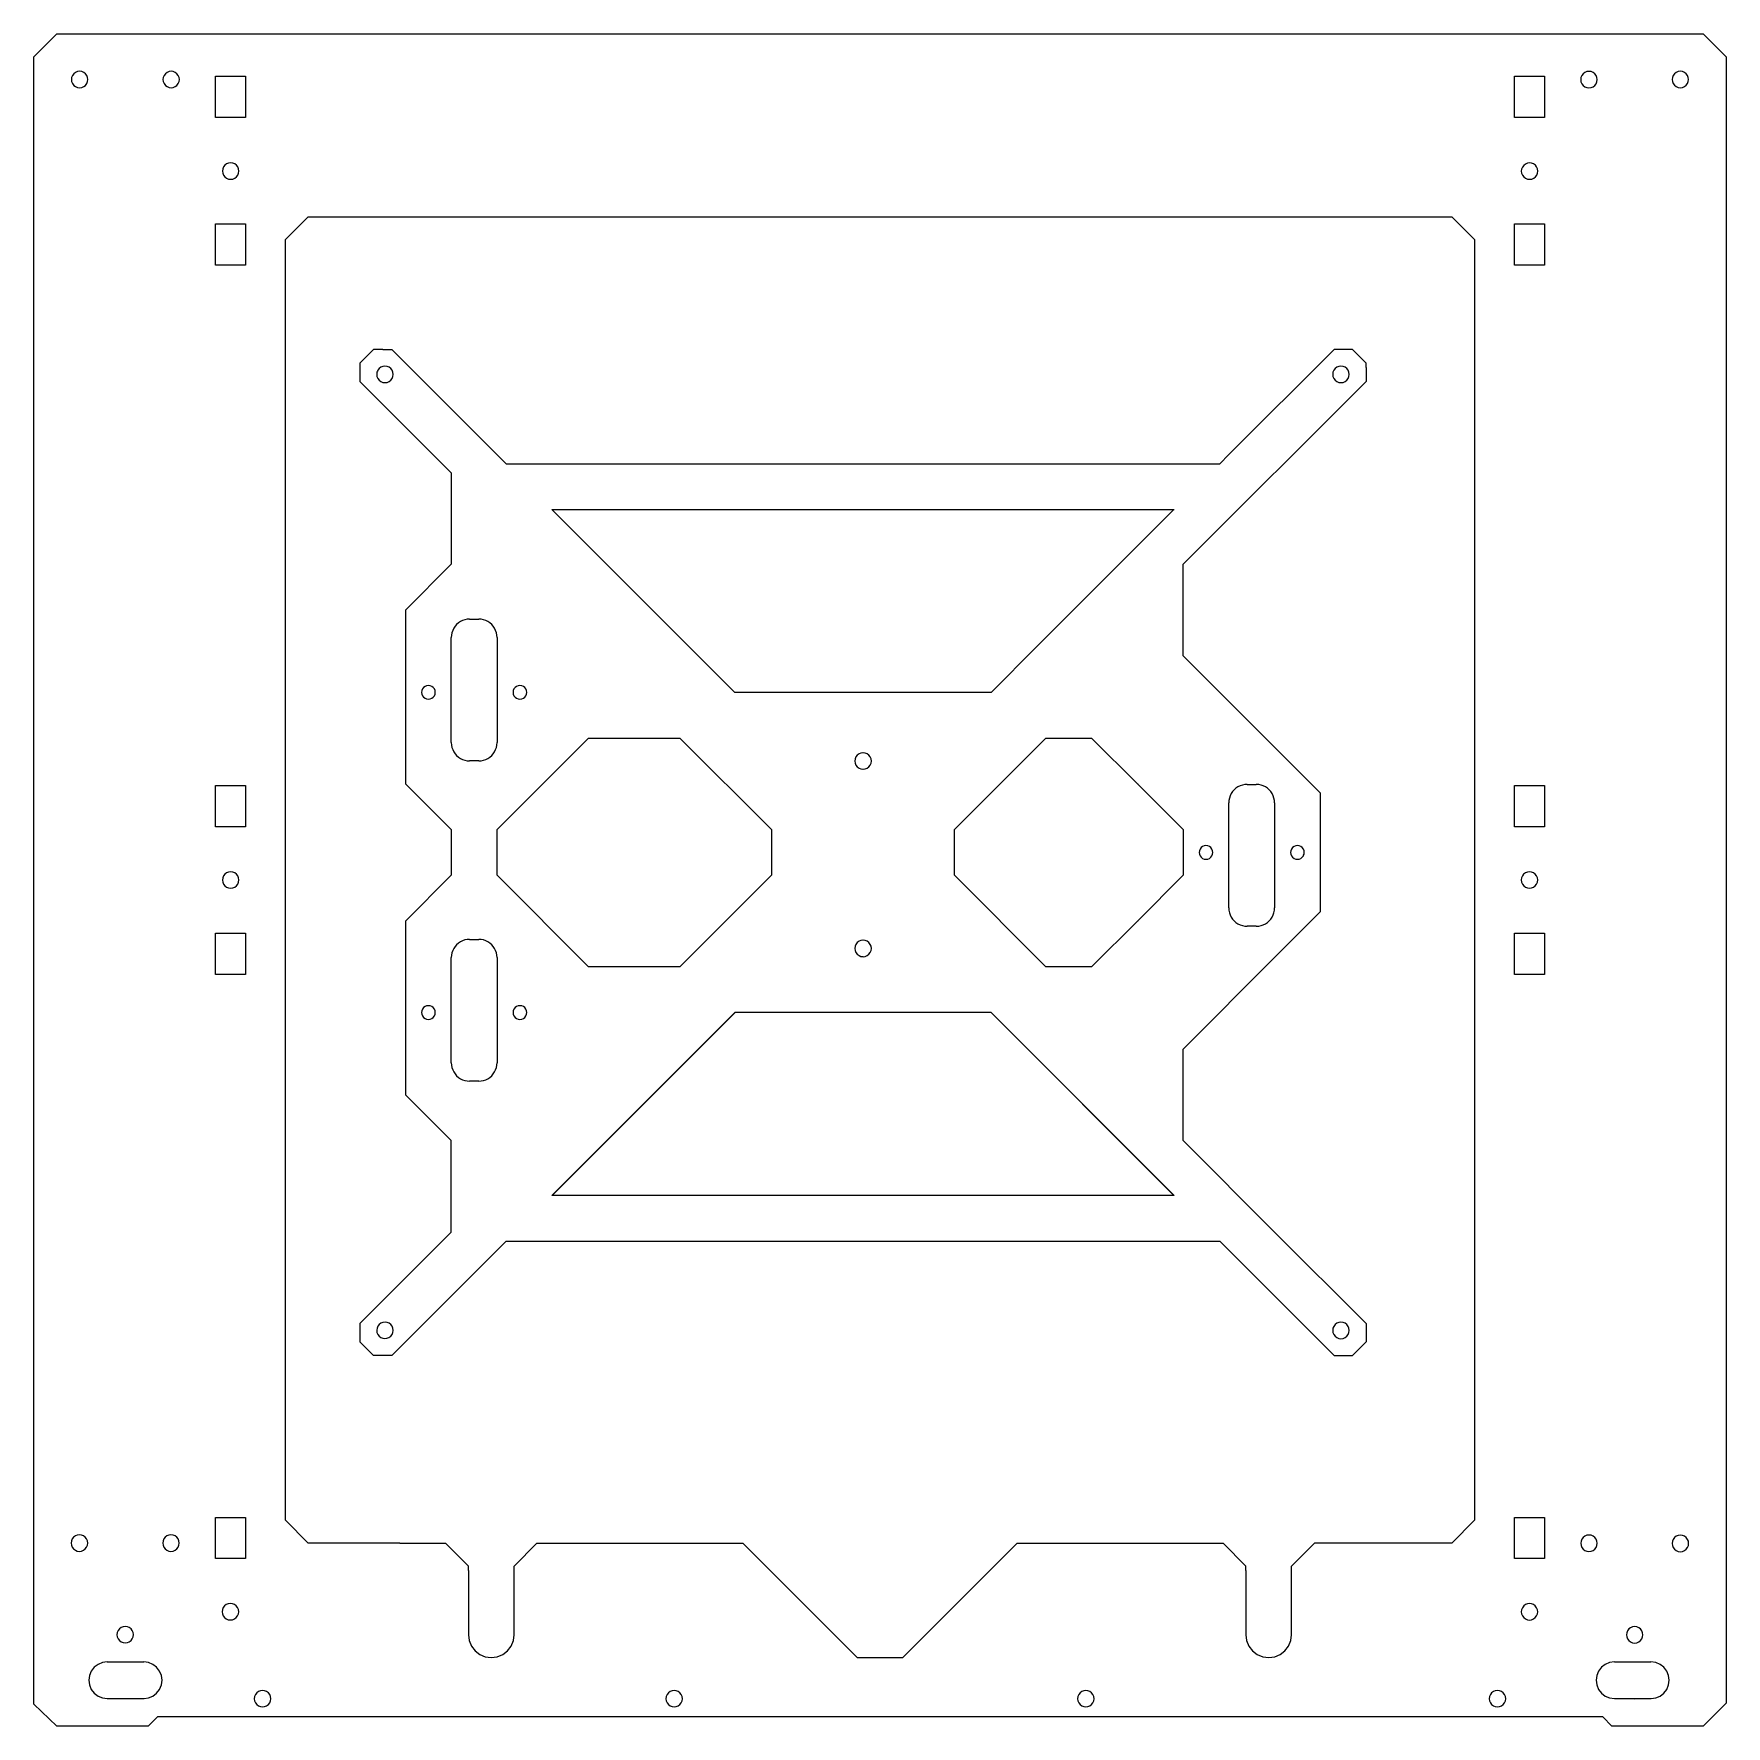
# Model space of a CAD drawing. Header units: inches. Extents: x -310 to 335, y -185 to 185.
# Drawn here: x -310.5 to 59.5, y -185 to 185 of the extents above; entities that cross this region are included whole.
import ezdxf

# ---------------------------------------------------------------- set-up
doc = ezdxf.new("R2010")
doc.units = ezdxf.units.IN
doc.header["$MEASUREMENT"] = 0

msp = doc.modelspace()

# ---------------------------------------------------------------- linework, layer by layer
for p, q in [((-310.47, 179.97), (-305.47, 184.97)), ((-305.47, 184.97), (54.53, 184.97)), ((54.53, 184.97), (59.53, 179.97)), ((-310.47, -180.22), (-310.47, 179.97)), ((59.53, 179.97), (59.53, -180.03)), ((-302.21, 175.45), (-302.27, 174.98)), ((-302.27, 174.98), (-302.21, 174.52)), ((-302.03, 175.88), (-302.21, 175.45)), ((-302.21, 174.52), (-302.03, 174.08)), ((-301.74, 176.25), (-302.03, 175.88)), ((-302.03, 174.08), (-301.74, 173.71)), ((-301.37, 176.54), (-301.74, 176.25)), ((-300.93, 176.72), (-301.37, 176.54)), ((-300.47, 176.78), (-300.93, 176.72)), ((-300, 176.72), (-300.47, 176.78)), ((-299.57, 176.54), (-300, 176.72)), ((-299.19, 176.25), (-299.57, 176.54)), ((-298.91, 175.88), (-299.19, 176.25)), ((-299.19, 173.71), (-298.91, 174.08)), ((-298.73, 175.45), (-298.91, 175.88)), ((-298.91, 174.08), (-298.73, 174.52)), ((-298.67, 174.98), (-298.73, 175.45)), ((-298.73, 174.52), (-298.67, 174.98)), ((-282.19, 175.45), (-282.25, 174.98)), ((-282.25, 174.98), (-282.19, 174.52)), ((-282.01, 175.88), (-282.19, 175.45)), ((-282.19, 174.52), (-282.01, 174.08)), ((-281.72, 176.25), (-282.01, 175.88)), ((-282.01, 174.08), (-281.72, 173.71)), ((-281.35, 176.54), (-281.72, 176.25)), ((-280.91, 176.72), (-281.35, 176.54)), ((-280.45, 176.78), (-280.91, 176.72)), ((-279.98, 176.72), (-280.45, 176.78)), ((-279.55, 176.54), (-279.98, 176.72)), ((-279.18, 176.25), (-279.55, 176.54)), ((-278.89, 175.88), (-279.18, 176.25)), ((-279.18, 173.71), (-278.89, 174.08)), ((-278.71, 175.45), (-278.89, 175.88)), ((-278.89, 174.08), (-278.71, 174.52)), ((-278.65, 174.98), (-278.71, 175.45)), ((-278.71, 174.52), (-278.65, 174.98)), ((-270.72, 166.71), (-270.72, 175.71)), ((-270.72, 175.71), (-264.22, 175.71)), ((-264.22, 175.71), (-264.22, 166.71)), ((13.28, 166.71), (13.28, 175.71)), ((13.28, 175.71), (19.78, 175.71)), ((19.78, 175.71), (19.78, 166.71)), ((27.79, 175.42), (27.73, 174.96)), ((27.73, 174.96), (27.79, 174.49)), ((27.97, 175.86), (27.79, 175.42)), ((27.79, 174.49), (27.97, 174.06)), ((28.26, 176.23), (27.97, 175.86)), ((27.97, 174.06), (28.26, 173.69)), ((28.63, 176.52), (28.26, 176.23)), ((29.07, 176.7), (28.63, 176.52)), ((29.53, 176.76), (29.07, 176.7)), ((30, 176.7), (29.53, 176.76)), ((30.43, 176.52), (30, 176.7)), ((30.8, 176.23), (30.43, 176.52)), ((31.09, 175.86), (30.8, 176.23)), ((30.8, 173.69), (31.09, 174.06)), ((31.27, 175.42), (31.09, 175.86)), ((31.09, 174.06), (31.27, 174.49)), ((31.33, 174.96), (31.27, 175.42)), ((31.27, 174.49), (31.33, 174.96)), ((47.77, 175.46), (47.71, 174.99)), ((47.71, 174.99), (47.77, 174.53)), ((47.95, 175.89), (47.77, 175.46)), ((47.77, 174.53), (47.95, 174.09)), ((48.23, 176.26), (47.95, 175.89)), ((47.95, 174.09), (48.23, 173.72)), ((48.61, 176.55), (48.23, 176.26)), ((49.04, 176.73), (48.61, 176.55)), ((49.51, 176.79), (49.04, 176.73)), ((49.97, 176.73), (49.51, 176.79)), ((50.41, 176.55), (49.97, 176.73)), ((50.78, 176.26), (50.41, 176.55)), ((51.06, 175.89), (50.78, 176.26)), ((50.78, 173.72), (51.07, 174.09)), ((51.24, 175.46), (51.06, 175.89)), ((51.07, 174.09), (51.24, 174.53)), ((51.31, 174.99), (51.24, 175.46)), ((51.24, 174.53), (51.31, 174.99)), ((-301.74, 173.71), (-301.37, 173.42)), ((-301.37, 173.42), (-300.93, 173.24)), ((-300.93, 173.24), (-300.47, 173.18)), ((-300.47, 173.18), (-300, 173.24)), ((-300, 173.24), (-299.57, 173.42)), ((-299.57, 173.42), (-299.19, 173.71)), ((-281.72, 173.71), (-281.35, 173.42)), ((-281.35, 173.42), (-280.91, 173.24)), ((-280.91, 173.24), (-280.45, 173.18)), ((-280.45, 173.18), (-279.98, 173.24)), ((-279.98, 173.24), (-279.55, 173.42)), ((-279.55, 173.42), (-279.18, 173.71)), ((28.26, 173.69), (28.63, 173.4)), ((28.63, 173.4), (29.07, 173.22)), ((29.07, 173.22), (29.53, 173.16)), ((29.53, 173.16), (30, 173.22)), ((30, 173.22), (30.43, 173.4)), ((30.43, 173.4), (30.8, 173.69)), ((48.23, 173.72), (48.61, 173.43)), ((48.61, 173.43), (49.04, 173.25)), ((49.04, 173.25), (49.51, 173.19)), ((49.51, 173.19), (49.97, 173.25)), ((49.97, 173.25), (50.41, 173.43)), ((50.41, 173.43), (50.78, 173.72)), ((-264.22, 166.71), (-270.72, 166.71)), ((19.78, 166.71), (13.28, 166.71)), ((-269.18, 155.43), (-269.25, 154.96)), ((-269.01, 155.86), (-269.18, 155.43)), ((-268.72, 156.24), (-269.01, 155.86)), ((-268.35, 156.52), (-268.72, 156.24)), ((-267.91, 156.7), (-268.35, 156.52)), ((-267.45, 156.76), (-267.91, 156.7)), ((-266.98, 156.7), (-267.45, 156.76)), ((-266.55, 156.52), (-266.98, 156.7)), ((-266.17, 156.24), (-266.55, 156.52)), ((-265.89, 155.86), (-266.17, 156.24)), ((-265.71, 155.43), (-265.89, 155.86)), ((-265.65, 154.96), (-265.71, 155.43)), ((14.8, 155.41), (14.74, 154.94)), ((14.98, 155.85), (14.8, 155.41)), ((15.26, 156.22), (14.98, 155.85)), ((15.63, 156.51), (15.26, 156.22)), ((16.06, 156.69), (15.63, 156.51)), ((16.53, 156.76), (16.06, 156.69)), ((17, 156.7), (16.53, 156.76)), ((17.43, 156.52), (17, 156.7)), ((17.81, 156.24), (17.43, 156.52)), ((18.09, 155.87), (17.81, 156.24)), ((18.28, 155.43), (18.09, 155.87)), ((18.34, 154.97), (18.28, 155.43)), ((-269.25, 154.96), (-269.18, 154.5)), ((-269.18, 154.5), (-269, 154.06)), ((-269, 154.06), (-268.72, 153.69)), ((-268.72, 153.69), (-268.35, 153.4)), ((-268.35, 153.4), (-267.91, 153.22)), ((-267.91, 153.22), (-267.45, 153.16)), ((-267.45, 153.16), (-266.98, 153.22)), ((-266.98, 153.22), (-266.55, 153.4)), ((-266.55, 153.4), (-266.17, 153.69)), ((-266.17, 153.69), (-265.89, 154.06)), ((-265.89, 154.06), (-265.71, 154.5)), ((-265.71, 154.5), (-265.65, 154.96)), ((14.74, 154.94), (14.81, 154.48)), ((14.81, 154.48), (14.99, 154.05)), ((14.99, 154.05), (15.28, 153.68)), ((15.28, 153.68), (15.65, 153.39)), ((15.65, 153.39), (16.09, 153.21)), ((16.09, 153.21), (16.55, 153.16)), ((16.55, 153.16), (17.02, 153.22)), ((17.02, 153.22), (17.45, 153.4)), ((17.45, 153.4), (17.82, 153.69)), ((17.82, 153.69), (18.11, 154.07)), ((18.11, 154.07), (18.28, 154.5)), ((18.28, 154.5), (18.34, 154.97)), ((-255.47, 139.97), (-250.47, 144.97)), ((-250.47, 144.97), (-0.47, 144.97)), ((-0.47, 144.97), (4.53, 139.97)), ((-270.72, 134.41), (-270.72, 143.41)), ((-270.72, 143.41), (-264.22, 143.41)), ((-264.22, 143.41), (-264.22, 134.41)), ((13.28, 134.41), (13.28, 143.41)), ((13.28, 143.41), (19.78, 143.41)), ((19.78, 143.41), (19.78, 134.41)), ((-255.47, -140.03), (-255.47, 139.97)), ((4.53, 139.97), (4.53, -140.03)), ((-264.22, 134.41), (-270.72, 134.41)), ((19.78, 134.41), (13.28, 134.41)), ((-236.2, 115.99), (-239.2, 112.99)), ((-234.2, 115.99), (-236.2, 115.99)), ((-234.2, 115.99), (-234.13, 115.99)), ((-234.13, 115.99), (-232.2, 115.99)), ((-232.2, 115.99), (-207.2, 90.99)), ((-26.2, 115.99), (-49.2, 92.99)), ((-22.2, 115.99), (-26.2, 115.99)), ((-19.2, 112.99), (-22.2, 115.99)), ((-239.2, 112.99), (-239.2, 110.99)), ((-235.35, 111.21), (-235.45, 110.97)), ((-235.27, 111.41), (-235.35, 111.21)), ((-234.98, 111.78), (-235.27, 111.41)), ((-234.61, 112.06), (-234.98, 111.78)), ((-234.18, 112.24), (-234.61, 112.06)), ((-234.13, 112.24), (-234.18, 112.24)), ((-233.71, 112.31), (-234.13, 112.24)), ((-233.25, 112.24), (-233.71, 112.31)), ((-232.81, 112.06), (-233.25, 112.24)), ((-232.44, 111.78), (-232.81, 112.06)), ((-232.15, 111.41), (-232.44, 111.78)), ((-231.97, 110.97), (-232.15, 111.41)), ((-26.25, 111.41), (-26.43, 110.97)), ((-25.96, 111.78), (-26.25, 111.41)), ((-25.59, 112.06), (-25.96, 111.78)), ((-25.16, 112.24), (-25.59, 112.06)), ((-24.69, 112.31), (-25.16, 112.24)), ((-24.23, 112.24), (-24.69, 112.31)), ((-23.79, 112.06), (-24.23, 112.24)), ((-23.42, 111.78), (-23.79, 112.06)), ((-23.13, 111.41), (-23.42, 111.78)), ((-22.95, 110.97), (-23.13, 111.41)), ((-19.2, 111.99), (-19.2, 112.99)), ((-19.2, 111.99), (-19.2, 108.99)), ((-239.2, 110.99), (-239.2, 108.99)), ((-239.2, 108.99), (-219.2, 88.99)), ((-235.45, 110.97), (-235.51, 110.51)), ((-235.51, 110.51), (-235.45, 110.04)), ((-235.45, 110.04), (-235.27, 109.61)), ((-235.27, 109.61), (-234.98, 109.23)), ((-234.98, 109.23), (-234.61, 108.95)), ((-234.61, 108.95), (-234.18, 108.77)), ((-234.18, 108.77), (-233.71, 108.71)), ((-233.71, 108.71), (-233.25, 108.77)), ((-233.25, 108.77), (-232.81, 108.95)), ((-232.81, 108.95), (-232.44, 109.23)), ((-232.44, 109.23), (-232.15, 109.61)), ((-232.15, 109.61), (-231.97, 110.04)), ((-231.91, 110.51), (-231.97, 110.97)), ((-231.97, 110.04), (-231.91, 110.51)), ((-19.2, 108.99), (-59.2, 68.99)), ((-26.43, 110.97), (-26.49, 110.51)), ((-26.49, 110.51), (-26.43, 110.04)), ((-26.43, 110.04), (-26.25, 109.61)), ((-26.25, 109.61), (-25.96, 109.23)), ((-25.96, 109.23), (-25.59, 108.95)), ((-25.59, 108.95), (-25.16, 108.77)), ((-25.16, 108.77), (-24.69, 108.71)), ((-24.69, 108.71), (-24.23, 108.77)), ((-24.23, 108.77), (-23.79, 108.95)), ((-23.79, 108.95), (-23.42, 109.23)), ((-23.42, 109.23), (-23.13, 109.61)), ((-23.13, 109.61), (-22.95, 110.04)), ((-22.89, 110.51), (-22.95, 110.97)), ((-22.95, 110.04), (-22.89, 110.51)), ((-49.2, 92.99), (-51.2, 90.99)), ((-219.2, 88.99), (-219.2, 68.99)), ((-207.2, 90.99), (-51.2, 90.99)), ((-197.2, 80.99), (-61.2, 80.99)), ((-197.2, 80.99), (-157.2, 40.99)), ((-61.2, 80.99), (-89.2, 52.99)), ((-61.2, 80.99), (-61.13, 80.99)), ((-219.2, 68.99), (-229.2, 58.99)), ((-59.2, 48.99), (-59.2, 68.99)), ((-229.2, 58.99), (-229.2, 20.99)), ((-218.03, 55.83), (-218.37, 55.44)), ((-217.64, 56.18), (-218.03, 55.83)), ((-217.2, 56.47), (-217.64, 56.18)), ((-216.73, 56.7), (-217.2, 56.47)), ((-216.24, 56.87), (-216.73, 56.7)), ((-215.72, 56.97), (-216.24, 56.87)), ((-215.2, 57), (-215.72, 56.97)), ((-215.2, 57), (-213.2, 57)), ((-212.68, 56.97), (-213.2, 57)), ((-212.17, 56.87), (-212.68, 56.97)), ((-211.67, 56.7), (-212.17, 56.87)), ((-211.2, 56.47), (-211.67, 56.7)), ((-210.77, 56.18), (-211.2, 56.47)), ((-210.37, 55.83), (-210.77, 56.18)), ((-210.03, 55.44), (-210.37, 55.83)), ((-219.17, 53.52), (-219.2, 53)), ((-219.2, 30), (-219.2, 53)), ((-219.06, 54.04), (-219.17, 53.52)), ((-218.9, 54.53), (-219.06, 54.04)), ((-218.67, 55), (-218.9, 54.53)), ((-218.37, 55.44), (-218.67, 55)), ((-209.74, 55), (-210.03, 55.44)), ((-209.51, 54.53), (-209.74, 55)), ((-209.34, 54.04), (-209.51, 54.53)), ((-209.24, 53.52), (-209.34, 54.04)), ((-209.2, 53), (-209.24, 53.52)), ((-209.2, 53), (-209.2, 30)), ((-89.2, 52.99), (-91.2, 50.99)), ((-91.2, 50.99), (-101.2, 40.99)), ((-39.2, 28.99), (-59.2, 48.99)), ((-225.65, 41.38), (-225.7, 40.99)), ((-225.7, 40.99), (-225.65, 40.61)), ((-225.5, 41.74), (-225.65, 41.38)), ((-225.26, 42.06), (-225.5, 41.74)), ((-224.95, 42.29), (-225.26, 42.06)), ((-224.59, 42.44), (-224.95, 42.29)), ((-224.2, 42.49), (-224.59, 42.44)), ((-223.81, 42.44), (-224.2, 42.49)), ((-223.45, 42.29), (-223.81, 42.44)), ((-223.14, 42.06), (-223.45, 42.29)), ((-222.9, 41.74), (-223.14, 42.06)), ((-222.75, 41.38), (-222.9, 41.74)), ((-222.7, 40.99), (-222.75, 41.38)), ((-222.75, 40.61), (-222.7, 40.99)), ((-205.65, 41.38), (-205.7, 40.99)), ((-205.7, 40.99), (-205.65, 40.61)), ((-205.5, 41.74), (-205.65, 41.38)), ((-205.26, 42.06), (-205.5, 41.74)), ((-204.95, 42.29), (-205.26, 42.06)), ((-204.59, 42.44), (-204.95, 42.29)), ((-204.2, 42.49), (-204.59, 42.44)), ((-203.81, 42.44), (-204.2, 42.49)), ((-203.45, 42.29), (-203.81, 42.44)), ((-203.14, 42.06), (-203.45, 42.29)), ((-202.9, 41.74), (-203.14, 42.06)), ((-202.75, 41.38), (-202.9, 41.74)), ((-202.7, 40.99), (-202.75, 41.38)), ((-202.75, 40.61), (-202.7, 40.99)), ((-101.2, 40.99), (-157.2, 40.99)), ((-101.13, 40.99), (-101.2, 40.99)), ((-225.65, 40.61), (-225.5, 40.24)), ((-225.5, 40.24), (-225.26, 39.93)), ((-225.26, 39.93), (-224.95, 39.7)), ((-224.95, 39.7), (-224.59, 39.55)), ((-224.59, 39.55), (-224.2, 39.49)), ((-224.2, 39.49), (-223.81, 39.55)), ((-223.81, 39.55), (-223.45, 39.7)), ((-223.45, 39.7), (-223.14, 39.93)), ((-223.14, 39.93), (-222.9, 40.24)), ((-222.9, 40.24), (-222.75, 40.61)), ((-205.65, 40.61), (-205.5, 40.24)), ((-205.5, 40.24), (-205.26, 39.93)), ((-205.26, 39.93), (-204.95, 39.7)), ((-204.95, 39.7), (-204.59, 39.55)), ((-204.59, 39.55), (-204.2, 39.49)), ((-204.2, 39.49), (-203.81, 39.55)), ((-203.81, 39.55), (-203.45, 39.7)), ((-203.45, 39.7), (-203.14, 39.93)), ((-203.14, 39.93), (-202.9, 40.24)), ((-202.9, 40.24), (-202.75, 40.61)), ((-219.2, 30), (-219.17, 29.48)), ((-209.24, 29.48), (-209.2, 30)), ((-209.2, 10.99), (-189.2, 30.99)), ((-189.2, 30.99), (-169.2, 30.99)), ((-169.2, 30.99), (-149.2, 10.99)), ((-169.2, 30.99), (-169.13, 30.99)), ((-109.2, 10.99), (-89.2, 30.99)), ((-89.2, 30.99), (-79.2, 30.99)), ((-79.2, 30.99), (-69.13, 20.92)), ((-219.17, 29.48), (-219.06, 28.97)), ((-219.06, 28.97), (-218.9, 28.47)), ((-218.9, 28.47), (-218.67, 28)), ((-218.67, 28), (-218.37, 27.57)), ((-218.37, 27.57), (-218.03, 27.17)), ((-218.03, 27.17), (-217.64, 26.83)), ((-217.64, 26.83), (-217.2, 26.54)), ((-217.2, 26.54), (-216.73, 26.31)), ((-216.73, 26.31), (-216.24, 26.14)), ((-216.24, 26.14), (-215.72, 26.04)), ((-215.72, 26.04), (-215.2, 26)), ((-213.2, 26), (-215.2, 26)), ((-213.2, 26), (-212.68, 26.04)), ((-212.68, 26.04), (-212.17, 26.14)), ((-212.17, 26.14), (-211.67, 26.31)), ((-211.67, 26.31), (-211.2, 26.54)), ((-211.2, 26.54), (-210.77, 26.83)), ((-210.77, 26.83), (-210.37, 27.17)), ((-210.37, 27.17), (-210.03, 27.57)), ((-210.03, 27.57), (-209.74, 28)), ((-209.74, 28), (-209.51, 28.47)), ((-209.51, 28.47), (-209.34, 28.97)), ((-209.34, 28.97), (-209.24, 29.48)), ((-130.9, 26.45), (-130.96, 25.98)), ((-130.96, 25.98), (-130.9, 25.51)), ((-130.72, 26.88), (-130.9, 26.45)), ((-130.44, 27.25), (-130.72, 26.88)), ((-130.06, 27.54), (-130.44, 27.25)), ((-129.63, 27.72), (-130.06, 27.54)), ((-129.2, 27.78), (-129.63, 27.72)), ((-129.16, 27.78), (-129.2, 27.78)), ((-128.7, 27.72), (-129.16, 27.78)), ((-128.26, 27.54), (-128.7, 27.72)), ((-127.89, 27.25), (-128.26, 27.54)), ((-127.61, 26.88), (-127.89, 27.25)), ((-127.43, 26.45), (-127.61, 26.88)), ((-127.36, 25.98), (-127.43, 26.45)), ((-127.43, 25.52), (-127.36, 25.98)), ((-29.2, 18.99), (-39.2, 28.99)), ((-130.9, 25.51), (-130.72, 25.08)), ((-130.72, 25.08), (-130.44, 24.71)), ((-130.44, 24.71), (-130.06, 24.42)), ((-130.06, 24.42), (-129.63, 24.24)), ((-129.63, 24.24), (-129.2, 24.19)), ((-129.2, 24.19), (-129.16, 24.18)), ((-129.16, 24.18), (-128.7, 24.24)), ((-128.7, 24.24), (-128.26, 24.42)), ((-128.26, 24.42), (-127.89, 24.71)), ((-127.89, 24.71), (-127.61, 25.08)), ((-127.61, 25.08), (-127.43, 25.52)), ((-270.72, 11.62), (-270.72, 20.62)), ((-270.72, 20.62), (-264.22, 20.62)), ((-264.22, 20.62), (-264.22, 11.62)), ((-229.2, 20.99), (-219.2, 10.99)), ((-69.13, 20.99), (-69.13, 20.92)), ((-69.13, 20.92), (-59.2, 10.99)), ((-48.67, 18.86), (-48.9, 18.39)), ((-48.37, 19.29), (-48.67, 18.86)), ((-48.03, 19.69), (-48.37, 19.29)), ((-47.64, 20.03), (-48.03, 19.69)), ((-47.2, 20.32), (-47.64, 20.03)), ((-46.73, 20.55), (-47.2, 20.32)), ((-46.24, 20.72), (-46.73, 20.55)), ((-45.72, 20.82), (-46.24, 20.72)), ((-45.2, 20.86), (-45.72, 20.82)), ((-45.2, 20.86), (-43.2, 20.86)), ((-42.68, 20.82), (-43.2, 20.86)), ((-42.17, 20.72), (-42.68, 20.82)), ((-41.67, 20.55), (-42.17, 20.72)), ((-41.2, 20.32), (-41.67, 20.55)), ((-40.77, 20.03), (-41.2, 20.32)), ((-40.37, 19.69), (-40.77, 20.03)), ((-40.03, 19.29), (-40.37, 19.69)), ((-39.74, 18.86), (-40.03, 19.29)), ((-39.51, 18.39), (-39.74, 18.86)), ((-29.2, 18.99), (-29.2, -7.01)), ((13.28, 11.62), (13.28, 20.62)), ((13.28, 20.62), (19.78, 20.62)), ((19.78, 20.62), (19.78, 11.62)), ((-49.17, 17.38), (-49.2, 16.86)), ((-49.2, -6.14), (-49.2, 16.86)), ((-49.06, 17.89), (-49.17, 17.38)), ((-48.9, 18.39), (-49.06, 17.89)), ((-39.34, 17.89), (-39.51, 18.39)), ((-39.24, 17.38), (-39.34, 17.89)), ((-39.2, 16.86), (-39.24, 17.38)), ((-39.2, 16.86), (-39.2, -6.14)), ((-264.22, 11.62), (-270.72, 11.62)), ((19.78, 11.62), (13.28, 11.62)), ((-219.2, 10.99), (-219.2, 0.99)), ((-209.2, 0.99), (-209.2, 10.99)), ((-149.2, 10.99), (-149.2, 0.99)), ((-109.2, 0.99), (-109.2, 10.99)), ((-59.2, 10.99), (-59.2, 0.99)), ((-54.59, 7.44), (-54.95, 7.29)), ((-54.2, 7.49), (-54.59, 7.44)), ((-53.81, 7.44), (-54.2, 7.49)), ((-53.45, 7.29), (-53.81, 7.44)), ((-34.59, 7.44), (-34.95, 7.29)), ((-34.2, 7.49), (-34.59, 7.44)), ((-33.81, 7.44), (-34.2, 7.49)), ((-33.45, 7.29), (-33.81, 7.44)), ((-55.65, 6.38), (-55.7, 5.99)), ((-55.7, 5.99), (-55.65, 5.61)), ((-55.5, 6.74), (-55.65, 6.38)), ((-55.65, 5.61), (-55.5, 5.24)), ((-55.26, 7.06), (-55.5, 6.74)), ((-55.5, 5.24), (-55.26, 4.93)), ((-54.95, 7.29), (-55.26, 7.06)), ((-55.26, 4.93), (-54.95, 4.7)), ((-54.95, 4.7), (-54.59, 4.55)), ((-54.59, 4.55), (-54.2, 4.49)), ((-54.2, 4.49), (-53.81, 4.55)), ((-53.81, 4.55), (-53.45, 4.7)), ((-53.14, 7.06), (-53.45, 7.29)), ((-53.45, 4.7), (-53.14, 4.93)), ((-52.9, 6.74), (-53.14, 7.06)), ((-53.14, 4.93), (-52.9, 5.24)), ((-52.75, 6.38), (-52.9, 6.74)), ((-52.9, 5.24), (-52.75, 5.61)), ((-52.7, 5.99), (-52.75, 6.38)), ((-52.75, 5.61), (-52.7, 5.99)), ((-35.65, 6.38), (-35.7, 5.99)), ((-35.7, 5.99), (-35.65, 5.61)), ((-35.5, 6.74), (-35.65, 6.38)), ((-35.65, 5.61), (-35.5, 5.24)), ((-35.26, 7.06), (-35.5, 6.74)), ((-35.5, 5.24), (-35.26, 4.93)), ((-34.95, 7.29), (-35.26, 7.06)), ((-35.26, 4.93), (-34.95, 4.7)), ((-34.95, 4.7), (-34.59, 4.55)), ((-34.59, 4.55), (-34.2, 4.49)), ((-34.2, 4.49), (-33.81, 4.55)), ((-33.81, 4.55), (-33.45, 4.7)), ((-33.14, 7.06), (-33.45, 7.29)), ((-33.45, 4.7), (-33.14, 4.93)), ((-32.9, 6.74), (-33.14, 7.06)), ((-33.14, 4.93), (-32.9, 5.24)), ((-32.84, 6.59), (-32.9, 6.74)), ((-32.9, 5.24), (-32.85, 5.37)), ((-32.85, 5.37), (-32.75, 5.61)), ((-32.75, 6.38), (-32.84, 6.59)), ((-32.7, 5.99), (-32.75, 6.38)), ((-32.75, 5.61), (-32.7, 5.99)), ((-269.18, 0.43), (-269.25, -0.04)), ((-269.01, 0.86), (-269.18, 0.43)), ((-268.72, 1.24), (-269.01, 0.86)), ((-268.35, 1.52), (-268.72, 1.24)), ((-267.91, 1.7), (-268.35, 1.52)), ((-267.45, 1.77), (-267.91, 1.7)), ((-266.98, 1.7), (-267.45, 1.77)), ((-266.55, 1.52), (-266.98, 1.7)), ((-266.17, 1.24), (-266.55, 1.52)), ((-265.89, 0.87), (-266.17, 1.24)), ((-265.71, 0.43), (-265.89, 0.87)), ((-265.65, -0.03), (-265.71, 0.43)), ((-219.2, 0.99), (-229.2, -9.01)), ((-189.2, -19.01), (-209.2, 0.99)), ((-149.2, 0.99), (-169.2, -19.01)), ((-89.2, -19.01), (-109.2, 0.99)), ((-59.2, 0.99), (-69.13, -8.94)), ((14.79, 0.43), (14.73, -0.03)), ((14.97, 0.87), (14.79, 0.43)), ((15.25, 1.24), (14.97, 0.87)), ((15.63, 1.53), (15.25, 1.24)), ((16.06, 1.71), (15.63, 1.53)), ((16.53, 1.77), (16.06, 1.71)), ((16.99, 1.71), (16.53, 1.77)), ((17.43, 1.53), (16.99, 1.71)), ((17.8, 1.24), (17.43, 1.53)), ((18.09, 0.87), (17.8, 1.24)), ((18.27, 0.43), (18.09, 0.87)), ((18.33, -0.03), (18.27, 0.43)), ((-269.25, -0.04), (-269.18, -0.5)), ((-269.18, -0.5), (-269, -0.94)), ((-269, -0.94), (-268.72, -1.31)), ((-268.72, -1.31), (-268.35, -1.59)), ((-268.35, -1.59), (-267.91, -1.77)), ((-267.91, -1.77), (-267.45, -1.83)), ((-267.45, -1.83), (-266.98, -1.77)), ((-266.98, -1.77), (-266.55, -1.59)), ((-266.55, -1.59), (-266.17, -1.31)), ((-266.17, -1.31), (-265.89, -0.93)), ((-265.89, -0.93), (-265.71, -0.5)), ((-265.71, -0.5), (-265.65, -0.03)), ((14.73, -0.03), (14.79, -0.5)), ((14.79, -0.5), (14.97, -0.93)), ((14.97, -0.93), (15.26, -1.31)), ((15.26, -1.31), (15.63, -1.59)), ((15.63, -1.59), (16.06, -1.77)), ((16.06, -1.77), (16.53, -1.83)), ((16.53, -1.83), (16.99, -1.77)), ((16.99, -1.77), (17.43, -1.59)), ((17.43, -1.59), (17.8, -1.3)), ((17.8, -1.3), (18.09, -0.93)), ((18.09, -0.93), (18.27, -0.5)), ((18.27, -0.5), (18.33, -0.03)), ((-49.2, -6.14), (-49.17, -6.66)), ((-49.17, -6.66), (-49.06, -7.18)), ((-49.06, -7.18), (-48.9, -7.67)), ((-39.51, -7.67), (-39.34, -7.18)), ((-39.34, -7.18), (-39.24, -6.66)), ((-39.24, -6.66), (-39.2, -6.14)), ((-29.2, -7.01), (-39.2, -17.01)), ((-229.2, -9.01), (-229.2, -47.01)), ((-69.13, -8.94), (-79.2, -19.01)), ((-69.13, -8.94), (-69.13, -9.01)), ((-48.9, -7.67), (-48.67, -8.14)), ((-48.67, -8.14), (-48.37, -8.58)), ((-48.37, -8.58), (-48.03, -8.97)), ((-48.03, -8.97), (-47.64, -9.32)), ((-47.64, -9.32), (-47.2, -9.61)), ((-47.2, -9.61), (-46.73, -9.84)), ((-46.73, -9.84), (-46.24, -10.01)), ((-46.24, -10.01), (-45.72, -10.11)), ((-45.72, -10.11), (-45.2, -10.14)), ((-43.2, -10.14), (-45.2, -10.14)), ((-43.2, -10.14), (-42.68, -10.11)), ((-42.68, -10.11), (-42.17, -10.01)), ((-42.17, -10.01), (-41.67, -9.84)), ((-41.67, -9.84), (-41.2, -9.61)), ((-41.2, -9.61), (-40.77, -9.32)), ((-40.77, -9.32), (-40.37, -8.97)), ((-40.37, -8.97), (-40.03, -8.58)), ((-40.03, -8.58), (-39.74, -8.14)), ((-39.74, -8.14), (-39.51, -7.67)), ((-270.72, -20.68), (-270.72, -11.68)), ((-270.72, -11.68), (-264.22, -11.68)), ((-264.22, -11.68), (-264.22, -20.68)), ((-218.37, -14.57), (-218.67, -15.01)), ((-218.03, -14.18), (-218.37, -14.57)), ((-217.64, -13.83), (-218.03, -14.18)), ((-217.2, -13.54), (-217.64, -13.83)), ((-216.73, -13.31), (-217.2, -13.54)), ((-216.24, -13.14), (-216.73, -13.31)), ((-215.72, -13.04), (-216.24, -13.14)), ((-215.2, -13.01), (-215.72, -13.04)), ((-215.2, -13.01), (-213.2, -13.01)), ((-212.68, -13.04), (-213.2, -13.01)), ((-212.17, -13.14), (-212.68, -13.04)), ((-211.67, -13.31), (-212.17, -13.14)), ((-211.2, -13.54), (-211.67, -13.31)), ((-210.77, -13.83), (-211.2, -13.54)), ((-210.37, -14.18), (-210.77, -13.83)), ((-210.03, -14.57), (-210.37, -14.18)), ((-209.74, -15.01), (-210.03, -14.57)), ((-130.9, -14.53), (-130.96, -15)), ((-130.72, -14.1), (-130.9, -14.53)), ((-130.44, -13.73), (-130.72, -14.1)), ((-130.06, -13.44), (-130.44, -13.73)), ((-129.63, -13.26), (-130.06, -13.44)), ((-129.2, -13.2), (-129.63, -13.26)), ((-129.16, -13.2), (-129.2, -13.2)), ((-128.7, -13.26), (-129.16, -13.2)), ((-128.26, -13.44), (-128.7, -13.26)), ((-127.89, -13.73), (-128.26, -13.44)), ((-127.61, -14.1), (-127.89, -13.73)), ((-127.43, -14.53), (-127.61, -14.1)), ((-127.36, -15), (-127.43, -14.53)), ((13.28, -20.68), (13.28, -11.68)), ((13.28, -11.68), (19.78, -11.68)), ((19.78, -11.68), (19.78, -20.68)), ((-219.17, -16.48), (-219.2, -17.01)), ((-219.2, -40.01), (-219.2, -17.01)), ((-219.06, -15.97), (-219.17, -16.48)), ((-218.9, -15.47), (-219.06, -15.97)), ((-218.67, -15.01), (-218.9, -15.47)), ((-209.51, -15.47), (-209.74, -15.01)), ((-209.34, -15.97), (-209.51, -15.47)), ((-209.24, -16.48), (-209.34, -15.97)), ((-209.2, -17.01), (-209.24, -16.48)), ((-209.2, -17.01), (-209.2, -40.01)), ((-130.96, -15), (-130.9, -15.47)), ((-130.9, -15.47), (-130.72, -15.9)), ((-130.72, -15.9), (-130.44, -16.27)), ((-130.44, -16.27), (-130.06, -16.56)), ((-130.06, -16.56), (-129.63, -16.74)), ((-129.63, -16.74), (-129.2, -16.79)), ((-129.2, -16.79), (-129.16, -16.8)), ((-129.16, -16.8), (-128.7, -16.74)), ((-128.7, -16.74), (-128.26, -16.56)), ((-128.26, -16.56), (-127.89, -16.27)), ((-127.89, -16.27), (-127.61, -15.9)), ((-127.61, -15.9), (-127.43, -15.46)), ((-127.43, -15.46), (-127.36, -15)), ((-39.2, -17.01), (-59.2, -37.01)), ((-264.22, -20.68), (-270.72, -20.68)), ((-169.2, -19.01), (-189.2, -19.01)), ((-79.2, -19.01), (-89.2, -19.01)), ((19.78, -20.68), (13.28, -20.68)), ((-225.65, -28.62), (-225.7, -29.01)), ((-225.7, -29.01), (-225.65, -29.39)), ((-225.5, -28.26), (-225.65, -28.62)), ((-225.65, -29.39), (-225.5, -29.76)), ((-225.26, -27.94), (-225.5, -28.26)), ((-224.95, -27.71), (-225.26, -27.94)), ((-224.59, -27.56), (-224.95, -27.71)), ((-224.2, -27.51), (-224.59, -27.56)), ((-223.81, -27.56), (-224.2, -27.51)), ((-223.45, -27.71), (-223.81, -27.56)), ((-223.14, -27.94), (-223.45, -27.71)), ((-222.9, -28.26), (-223.14, -27.94)), ((-222.75, -28.62), (-222.9, -28.26)), ((-222.9, -29.76), (-222.75, -29.39)), ((-222.7, -29.01), (-222.75, -28.62)), ((-222.75, -29.39), (-222.7, -29.01)), ((-205.65, -28.62), (-205.7, -29.01)), ((-205.7, -29.01), (-205.65, -29.39)), ((-205.5, -28.26), (-205.65, -28.62)), ((-205.65, -29.39), (-205.5, -29.76)), ((-205.26, -27.94), (-205.5, -28.26)), ((-204.95, -27.71), (-205.26, -27.94)), ((-204.59, -27.56), (-204.95, -27.71)), ((-204.2, -27.51), (-204.59, -27.56)), ((-203.81, -27.56), (-204.2, -27.51)), ((-203.45, -27.71), (-203.81, -27.56)), ((-203.14, -27.94), (-203.45, -27.71)), ((-202.9, -28.26), (-203.14, -27.94)), ((-202.75, -28.62), (-202.9, -28.26)), ((-202.9, -29.76), (-202.75, -29.39)), ((-202.7, -29.01), (-202.75, -28.62)), ((-202.75, -29.39), (-202.7, -29.01)), ((-157.2, -29.01), (-197.2, -69.01)), ((-157.13, -29.01), (-197.13, -69.01)), ((-157.13, -29.01), (-157.2, -29.01)), ((-101.2, -29.01), (-157.13, -29.01)), ((-101.13, -29.01), (-101.2, -29.01)), ((-101.2, -29.01), (-61.2, -69.01)), ((-101.13, -29.01), (-61.13, -69.01)), ((-225.5, -29.76), (-225.26, -30.07)), ((-225.26, -30.07), (-224.95, -30.3)), ((-224.95, -30.3), (-224.59, -30.45)), ((-224.59, -30.45), (-224.2, -30.51)), ((-224.2, -30.51), (-223.81, -30.45)), ((-223.81, -30.45), (-223.45, -30.3)), ((-223.45, -30.3), (-223.14, -30.07)), ((-223.14, -30.07), (-222.9, -29.76)), ((-205.5, -29.76), (-205.26, -30.07)), ((-205.26, -30.07), (-204.95, -30.3)), ((-204.95, -30.3), (-204.59, -30.45)), ((-204.59, -30.45), (-204.2, -30.51)), ((-204.2, -30.51), (-203.81, -30.45)), ((-203.81, -30.45), (-203.45, -30.3)), ((-203.45, -30.3), (-203.14, -30.07)), ((-203.14, -30.07), (-202.9, -29.76)), ((-219.2, -40.01), (-219.17, -40.53)), ((-219.17, -40.53), (-219.06, -41.04)), ((-209.34, -41.04), (-209.24, -40.53)), ((-209.24, -40.53), (-209.2, -40.01)), ((-59.2, -57.01), (-59.2, -37.01)), ((-219.06, -41.04), (-218.9, -41.54)), ((-218.9, -41.54), (-218.67, -42.01)), ((-218.67, -42.01), (-218.37, -42.44)), ((-218.37, -42.44), (-218.03, -42.83)), ((-218.03, -42.83), (-217.64, -43.18)), ((-217.64, -43.18), (-217.2, -43.47)), ((-217.2, -43.47), (-216.73, -43.7)), ((-216.73, -43.7), (-216.24, -43.87)), ((-216.24, -43.87), (-215.72, -43.97)), ((-215.72, -43.97), (-215.2, -44.01)), ((-213.2, -44.01), (-215.2, -44.01)), ((-213.2, -44.01), (-212.68, -43.97)), ((-212.68, -43.97), (-212.17, -43.87)), ((-212.17, -43.87), (-211.67, -43.7)), ((-211.67, -43.7), (-211.2, -43.47)), ((-211.2, -43.47), (-210.77, -43.18)), ((-210.77, -43.18), (-210.37, -42.83)), ((-210.37, -42.83), (-210.03, -42.44)), ((-210.03, -42.44), (-209.74, -42.01)), ((-209.74, -42.01), (-209.51, -41.54)), ((-209.51, -41.54), (-209.34, -41.04)), ((-229.2, -47.01), (-219.2, -57.01)), ((-219.2, -77.01), (-219.2, -57.01)), ((-39.2, -77.01), (-59.2, -57.01)), ((-197.13, -69.01), (-197.2, -69.01)), ((-61.2, -69.01), (-197.13, -69.01)), ((-61.13, -69.01), (-61.2, -69.01)), ((-239.2, -97.01), (-219.2, -77.01)), ((-19.2, -97.01), (-39.2, -77.01)), ((-232.2, -104.01), (-207.2, -79.01)), ((-207.2, -79.01), (-51.2, -79.01)), ((-26.2, -104.01), (-51.2, -79.01)), ((-239.2, -97.01), (-239.2, -101.01)), ((-235.44, -98.01), (-235.51, -98.47)), ((-235.51, -98.47), (-235.46, -98.94)), ((-235.46, -98.94), (-235.28, -99.38)), ((-235.26, -97.58), (-235.44, -98.01)), ((-235.28, -99.38), (-235, -99.75)), ((-234.97, -97.21), (-235.26, -97.58)), ((-235, -99.75), (-234.63, -100.04)), ((-234.59, -96.93), (-234.97, -97.21)), ((-234.16, -96.75), (-234.59, -96.93)), ((-233.69, -96.7), (-234.16, -96.75)), ((-233.23, -96.76), (-233.69, -96.7)), ((-232.79, -96.95), (-233.23, -96.76)), ((-232.83, -100.06), (-232.45, -99.78)), ((-232.42, -97.24), (-232.79, -96.95)), ((-232.45, -99.78), (-232.16, -99.41)), ((-232.14, -97.61), (-232.42, -97.24)), ((-232.16, -99.41), (-231.98, -98.98)), ((-231.97, -98.05), (-232.14, -97.61)), ((-231.98, -98.98), (-231.91, -98.52)), ((-231.91, -98.52), (-231.97, -98.05)), ((-26.43, -98.05), (-26.49, -98.52)), ((-26.49, -98.52), (-26.43, -98.98)), ((-26.25, -97.62), (-26.43, -98.05)), ((-26.43, -98.98), (-26.25, -99.42)), ((-25.96, -97.24), (-26.25, -97.62)), ((-26.25, -99.42), (-25.96, -99.79)), ((-25.59, -96.96), (-25.96, -97.24)), ((-25.96, -99.79), (-25.59, -100.07)), ((-25.16, -96.78), (-25.59, -96.96)), ((-24.69, -96.72), (-25.16, -96.78)), ((-24.23, -96.78), (-24.69, -96.72)), ((-23.79, -96.96), (-24.23, -96.78)), ((-23.42, -97.24), (-23.79, -96.96)), ((-23.79, -100.07), (-23.42, -99.79)), ((-23.13, -97.62), (-23.42, -97.24)), ((-23.42, -99.79), (-23.13, -99.42)), ((-22.95, -98.05), (-23.13, -97.62)), ((-23.13, -99.42), (-22.95, -98.98)), ((-22.89, -98.52), (-22.95, -98.05)), ((-22.95, -98.98), (-22.89, -98.52)), ((-19.2, -97.01), (-19.2, -101.01)), ((-239.2, -101.01), (-236.2, -104.01)), ((-234.63, -100.04), (-234.2, -100.23)), ((-234.2, -100.23), (-233.73, -100.29)), ((-233.73, -100.29), (-233.27, -100.24)), ((-233.27, -100.24), (-232.83, -100.06)), ((-25.59, -100.07), (-25.16, -100.25)), ((-25.16, -100.25), (-24.69, -100.32)), ((-24.69, -100.32), (-24.23, -100.25)), ((-24.23, -100.25), (-23.79, -100.07)), ((-22.2, -104.01), (-19.2, -101.01)), ((-234.13, -104.01), (-236.2, -104.01)), ((-232.2, -104.01), (-234.13, -104.01)), ((-26.2, -104.01), (-24.13, -104.01)), ((-24.13, -104.01), (-22.2, -104.01)), ((-270.72, -148.38), (-270.72, -139.38)), ((-270.72, -139.38), (-264.22, -139.38)), ((-264.22, -139.38), (-264.22, -148.38)), ((-250.47, -145.03), (-255.47, -140.03)), ((4.53, -140.03), (-0.47, -145.03)), ((13.28, -148.38), (13.28, -139.38)), ((13.28, -139.38), (19.78, -139.38)), ((19.78, -139.38), (19.78, -148.38)), ((-302.06, -144.11), (-302.24, -144.55)), ((-301.78, -143.74), (-302.06, -144.11)), ((-301.4, -143.45), (-301.78, -143.74)), ((-300.97, -143.27), (-301.4, -143.45)), ((-300.5, -143.21), (-300.97, -143.27)), ((-300.04, -143.27), (-300.5, -143.21)), ((-299.6, -143.45), (-300.04, -143.27)), ((-299.23, -143.74), (-299.6, -143.45)), ((-298.94, -144.11), (-299.23, -143.74)), ((-298.76, -144.55), (-298.94, -144.11)), ((-282.05, -144.11), (-282.23, -144.55)), ((-281.76, -143.74), (-282.05, -144.11)), ((-281.39, -143.45), (-281.76, -143.74)), ((-280.95, -143.27), (-281.39, -143.45)), ((-280.49, -143.21), (-280.95, -143.27)), ((-280.02, -143.27), (-280.49, -143.21)), ((-279.59, -143.45), (-280.02, -143.27)), ((-279.22, -143.74), (-279.59, -143.45)), ((-278.93, -144.11), (-279.22, -143.74)), ((-278.75, -144.55), (-278.93, -144.11)), ((27.98, -144.14), (27.8, -144.58)), ((28.27, -143.77), (27.98, -144.14)), ((28.64, -143.48), (28.27, -143.77)), ((29.08, -143.3), (28.64, -143.48)), ((29.54, -143.24), (29.08, -143.3)), ((30.01, -143.3), (29.54, -143.24)), ((30.44, -143.48), (30.01, -143.3)), ((30.82, -143.77), (30.44, -143.48)), ((31.1, -144.14), (30.82, -143.77)), ((31.28, -144.57), (31.1, -144.14)), ((47.96, -144.19), (47.78, -144.62)), ((48.25, -143.81), (47.96, -144.19)), ((48.62, -143.53), (48.25, -143.81)), ((49.06, -143.35), (48.62, -143.53)), ((49.52, -143.29), (49.06, -143.35)), ((49.99, -143.35), (49.52, -143.29)), ((50.42, -143.53), (49.99, -143.35)), ((50.79, -143.81), (50.42, -143.53)), ((51.08, -144.19), (50.79, -143.81)), ((51.26, -144.62), (51.08, -144.19)), ((-302.24, -144.55), (-302.3, -145.01)), ((-302.3, -145.01), (-302.24, -145.48)), ((-302.24, -145.48), (-302.06, -145.91)), ((-302.06, -145.91), (-301.78, -146.28)), ((-301.78, -146.28), (-301.4, -146.57)), ((-301.4, -146.57), (-300.97, -146.75)), ((-300.97, -146.75), (-300.5, -146.81)), ((-300.5, -146.81), (-300.04, -146.75)), ((-300.04, -146.75), (-299.6, -146.57)), ((-299.6, -146.57), (-299.23, -146.28)), ((-299.23, -146.28), (-298.94, -145.91)), ((-298.94, -145.91), (-298.76, -145.48)), ((-298.7, -145.01), (-298.76, -144.55)), ((-298.76, -145.48), (-298.7, -145.01)), ((-282.23, -144.55), (-282.29, -145.01)), ((-282.29, -145.01), (-282.23, -145.48)), ((-282.23, -145.48), (-282.05, -145.91)), ((-282.05, -145.91), (-281.76, -146.28)), ((-281.76, -146.28), (-281.39, -146.57)), ((-281.39, -146.57), (-280.95, -146.75)), ((-280.95, -146.75), (-280.49, -146.81)), ((-280.49, -146.81), (-280.02, -146.75)), ((-280.02, -146.75), (-279.59, -146.57)), ((-279.59, -146.57), (-279.22, -146.28)), ((-279.22, -146.28), (-278.93, -145.91)), ((-278.93, -145.91), (-278.75, -145.48)), ((-278.69, -145.01), (-278.75, -144.55)), ((-278.75, -145.48), (-278.69, -145.01)), ((-230.47, -145.03), (-250.47, -145.03)), ((-230.47, -145.03), (-220.47, -145.03)), ((-220.47, -145.03), (-215.47, -150.03)), ((-205.47, -150.03), (-200.47, -145.03)), ((-200.47, -145.03), (-155.47, -145.03)), ((-130.47, -170.03), (-155.47, -145.03)), ((-120.47, -170.03), (-95.47, -145.03)), ((-95.47, -145.03), (-50.47, -145.03)), ((-45.47, -150.03), (-50.47, -145.03)), ((-35.47, -150.03), (-30.47, -145.03)), ((-20.47, -145.03), (-30.47, -145.03)), ((-0.47, -145.03), (-20.47, -145.03)), ((27.8, -144.58), (27.74, -145.04)), ((27.74, -145.04), (27.8, -145.51)), ((27.8, -145.51), (27.98, -145.94)), ((27.98, -145.94), (28.27, -146.31)), ((28.27, -146.31), (28.64, -146.6)), ((28.64, -146.6), (29.08, -146.78)), ((29.08, -146.78), (29.54, -146.84)), ((29.54, -146.84), (30.01, -146.78)), ((30.01, -146.78), (30.44, -146.6)), ((30.44, -146.6), (30.82, -146.31)), ((30.82, -146.31), (31.1, -145.94)), ((31.1, -145.94), (31.28, -145.51)), ((31.34, -145.04), (31.28, -144.57)), ((31.28, -145.51), (31.34, -145.04)), ((47.78, -144.62), (47.72, -145.09)), ((47.72, -145.09), (47.78, -145.55)), ((47.78, -145.55), (47.96, -145.99)), ((47.96, -145.99), (48.25, -146.36)), ((48.25, -146.36), (48.62, -146.64)), ((48.62, -146.64), (49.06, -146.82)), ((49.06, -146.82), (49.52, -146.89)), ((49.52, -146.89), (49.99, -146.82)), ((49.99, -146.82), (50.42, -146.64)), ((50.42, -146.64), (50.79, -146.36)), ((50.79, -146.36), (51.08, -145.99)), ((51.08, -145.99), (51.26, -145.55)), ((51.32, -145.09), (51.26, -144.62)), ((51.26, -145.55), (51.32, -145.09)), ((-264.22, -148.38), (-270.72, -148.38)), ((-215.47, -151.03), (-215.47, -150.03)), ((-215.47, -151.03), (-215.47, -165.1)), ((-205.47, -151.03), (-205.47, -150.03)), ((-205.47, -165.1), (-205.47, -151.03)), ((-45.47, -151.03), (-45.47, -150.03)), ((-45.47, -151.03), (-45.47, -165.1)), ((-35.47, -151.03), (-35.47, -150.03)), ((-35.47, -165.1), (-35.47, -151.03)), ((19.78, -148.38), (13.28, -148.38)), ((-268.76, -158.75), (-269.05, -159.12)), ((-268.39, -158.46), (-268.76, -158.75)), ((-267.95, -158.28), (-268.39, -158.46)), ((-267.49, -158.22), (-267.95, -158.28)), ((-267.02, -158.28), (-267.49, -158.22)), ((-266.59, -158.46), (-267.02, -158.28)), ((-266.22, -158.75), (-266.59, -158.46)), ((-265.93, -159.12), (-266.22, -158.75)), ((15.26, -158.76), (14.97, -159.13)), ((15.63, -158.47), (15.26, -158.76)), ((16.06, -158.29), (15.63, -158.47)), ((16.53, -158.23), (16.06, -158.29)), ((16.99, -158.29), (16.53, -158.23)), ((17.43, -158.47), (16.99, -158.29)), ((17.8, -158.76), (17.43, -158.47)), ((18.09, -159.13), (17.8, -158.76)), ((-269.23, -159.56), (-269.29, -160.02)), ((-269.29, -160.02), (-269.23, -160.49)), ((-269.05, -159.12), (-269.23, -159.56)), ((-269.23, -160.49), (-269.05, -160.92)), ((-269.05, -160.92), (-268.76, -161.29)), ((-268.76, -161.29), (-268.39, -161.58)), ((-268.39, -161.58), (-267.95, -161.76)), ((-267.95, -161.76), (-267.49, -161.82)), ((-267.49, -161.82), (-267.02, -161.76)), ((-267.02, -161.76), (-266.59, -161.58)), ((-266.59, -161.58), (-266.22, -161.29)), ((-266.22, -161.29), (-265.93, -160.92)), ((-265.75, -159.56), (-265.93, -159.12)), ((-265.93, -160.92), (-265.75, -160.49)), ((-265.69, -160.02), (-265.75, -159.56)), ((-265.75, -160.49), (-265.69, -160.02)), ((14.79, -159.57), (14.73, -160.03)), ((14.73, -160.03), (14.79, -160.5)), ((14.97, -159.13), (14.79, -159.57)), ((14.79, -160.5), (14.97, -160.93)), ((14.97, -160.93), (15.26, -161.3)), ((15.26, -161.3), (15.63, -161.59)), ((15.63, -161.59), (16.06, -161.77)), ((16.06, -161.77), (16.53, -161.83)), ((16.53, -161.83), (16.99, -161.77)), ((16.99, -161.77), (17.43, -161.59)), ((17.43, -161.59), (17.8, -161.3)), ((17.8, -161.3), (18.09, -160.93)), ((18.27, -159.57), (18.09, -159.13)), ((18.09, -160.93), (18.27, -160.5)), ((18.33, -160.03), (18.27, -159.57)), ((18.27, -160.5), (18.33, -160.03)), ((-292.23, -164.56), (-292.3, -165.03)), ((-292.3, -165.03), (-292.23, -165.49)), ((-292.05, -164.13), (-292.23, -164.56)), ((-292.23, -165.49), (-292.05, -165.93)), ((-291.77, -163.75), (-292.05, -164.13)), ((-292.05, -165.93), (-291.77, -166.3)), ((-291.4, -163.47), (-291.77, -163.75)), ((-291.77, -166.3), (-291.4, -166.58)), ((-290.96, -163.29), (-291.4, -163.47)), ((-290.5, -163.22), (-290.96, -163.29)), ((-290.03, -163.29), (-290.5, -163.22)), ((-289.6, -163.47), (-290.03, -163.29)), ((-289.22, -163.75), (-289.6, -163.47)), ((-289.6, -166.58), (-289.22, -166.3)), ((-288.94, -164.12), (-289.22, -163.75)), ((-289.22, -166.3), (-288.94, -165.92)), ((-288.76, -164.56), (-288.94, -164.12)), ((-288.94, -165.92), (-288.76, -165.49)), ((-288.7, -165.02), (-288.76, -164.56)), ((-288.76, -165.49), (-288.7, -165.02)), ((-215.47, -165.1), (-215.31, -166.33)), ((-215.31, -166.33), (-214.81, -167.54)), ((-206.13, -167.54), (-205.63, -166.33)), ((-205.63, -166.33), (-205.47, -165.1)), ((-45.47, -165.1), (-45.31, -166.33)), ((-45.31, -166.33), (-44.81, -167.54)), ((-36.13, -167.54), (-35.63, -166.33)), ((-35.63, -166.33), (-35.47, -165.1)), ((37.79, -164.6), (37.73, -165.06)), ((37.73, -165.06), (37.79, -165.53)), ((37.97, -164.16), (37.79, -164.6)), ((37.79, -165.53), (37.97, -165.96)), ((38.26, -163.79), (37.97, -164.16)), ((37.97, -165.96), (38.26, -166.34)), ((38.63, -163.51), (38.26, -163.79)), ((38.26, -166.34), (38.63, -166.62)), ((39.07, -163.33), (38.63, -163.51)), ((39.53, -163.26), (39.07, -163.33)), ((40, -163.33), (39.53, -163.26)), ((40.43, -163.51), (40, -163.33)), ((40.8, -163.79), (40.43, -163.51)), ((40.43, -166.62), (40.81, -166.34)), ((41.09, -164.16), (40.8, -163.79)), ((40.81, -166.34), (41.09, -165.96)), ((41.27, -164.6), (41.09, -164.16)), ((41.09, -165.96), (41.27, -165.53)), ((41.33, -165.06), (41.27, -164.6)), ((41.27, -165.53), (41.33, -165.06)), ((-291.4, -166.58), (-290.96, -166.76)), ((-290.96, -166.76), (-290.5, -166.82)), ((-290.5, -166.82), (-290.03, -166.76)), ((-290.03, -166.76), (-289.6, -166.58)), ((-214.81, -167.54), (-214.01, -168.57)), ((-214.01, -168.57), (-212.98, -169.37)), ((-212.98, -169.37), (-211.77, -169.87)), ((-211.77, -169.87), (-210.47, -170.04)), ((-210.47, -170.04), (-209.18, -169.87)), ((-209.18, -169.87), (-207.97, -169.37)), ((-207.97, -169.37), (-206.93, -168.57)), ((-206.93, -168.57), (-206.13, -167.54)), ((-130.47, -170.03), (-120.47, -170.03)), ((-44.81, -167.54), (-44.01, -168.57)), ((-44.01, -168.57), (-42.98, -169.37)), ((-42.98, -169.37), (-41.77, -169.87)), ((-41.77, -169.87), (-40.47, -170.04)), ((-40.47, -170.04), (-39.18, -169.87)), ((-39.18, -169.87), (-37.97, -169.37)), ((-37.97, -169.37), (-36.93, -168.57)), ((-36.93, -168.57), (-36.13, -167.54)), ((38.63, -166.62), (39.07, -166.8)), ((39.07, -166.8), (39.53, -166.86)), ((39.53, -166.86), (40, -166.8)), ((40, -166.8), (40.43, -166.62)), ((-297.91, -173), (-298.31, -173.96)), ((-297.27, -172.17), (-297.91, -173)), ((-296.44, -171.53), (-297.27, -172.17)), ((-295.48, -171.13), (-296.44, -171.53)), ((-294.44, -171), (-295.48, -171.13)), ((-294.44, -171), (-286.45, -171)), ((-285.41, -171.13), (-286.45, -171)), ((-284.45, -171.53), (-285.41, -171.13)), ((-283.62, -172.17), (-284.45, -171.53)), ((-282.98, -173), (-283.62, -172.17)), ((-282.59, -173.96), (-282.98, -173)), ((31.63, -173), (31.23, -173.96)), ((32.26, -172.17), (31.63, -173)), ((33.09, -171.53), (32.26, -172.17)), ((34.06, -171.13), (33.09, -171.53)), ((35.09, -171), (34.06, -171.13)), ((35.09, -171), (43.09, -171)), ((44.12, -171.13), (43.09, -171)), ((45.09, -171.53), (44.12, -171.13)), ((45.92, -172.17), (45.09, -171.53)), ((46.55, -173), (45.92, -172.17)), ((46.95, -173.96), (46.55, -173)), ((-298.31, -173.96), (-298.44, -175)), ((-298.44, -175), (-298.31, -176.03)), ((-298.31, -176.03), (-297.91, -177)), ((-297.91, -177), (-297.27, -177.82)), ((-283.62, -177.82), (-282.98, -177)), ((-282.98, -177), (-282.59, -176.03)), ((-282.45, -175), (-282.59, -173.96)), ((-282.59, -176.03), (-282.45, -175)), ((-261.37, -177.47), (-261.74, -177.76)), ((-260.94, -177.29), (-261.37, -177.47)), ((-260.47, -177.23), (-260.94, -177.29)), ((-260.01, -177.29), (-260.47, -177.23)), ((-259.57, -177.47), (-260.01, -177.29)), ((-259.2, -177.76), (-259.57, -177.47)), ((-171.37, -177.47), (-171.74, -177.76)), ((-170.94, -177.29), (-171.37, -177.47)), ((-170.47, -177.23), (-170.94, -177.29)), ((-170.01, -177.29), (-170.47, -177.23)), ((-169.57, -177.47), (-170.01, -177.29)), ((-169.2, -177.76), (-169.57, -177.47)), ((-81.37, -177.47), (-81.74, -177.76)), ((-80.94, -177.29), (-81.37, -177.47)), ((-80.47, -177.23), (-80.94, -177.29)), ((-80.01, -177.29), (-80.47, -177.23)), ((-79.57, -177.47), (-80.01, -177.29)), ((-79.2, -177.76), (-79.57, -177.47)), ((8.63, -177.47), (8.26, -177.76)), ((9.06, -177.29), (8.63, -177.47)), ((9.53, -177.23), (9.06, -177.29)), ((9.99, -177.29), (9.53, -177.23)), ((10.43, -177.47), (9.99, -177.29)), ((10.8, -177.76), (10.43, -177.47)), ((31.23, -173.96), (31.09, -175)), ((31.09, -175), (31.23, -176.03)), ((31.23, -176.03), (31.63, -177)), ((31.63, -177), (32.26, -177.82)), ((45.92, -177.82), (46.55, -177)), ((46.55, -177), (46.95, -176.03)), ((47.09, -175), (46.95, -173.96)), ((46.95, -176.03), (47.09, -175)), ((-305.47, -185.03), (-310.47, -180.22)), ((-297.27, -177.82), (-296.44, -178.46)), ((-296.44, -178.46), (-295.48, -178.86)), ((-295.48, -178.86), (-294.44, -179)), ((-294.44, -179), (-286.38, -179)), ((-286.38, -179), (-285.41, -178.86)), ((-285.41, -178.86), (-284.45, -178.46)), ((-284.45, -178.46), (-283.62, -177.82)), ((-262.21, -178.57), (-262.27, -179.03)), ((-262.27, -179.03), (-262.21, -179.5)), ((-262.03, -178.13), (-262.21, -178.57)), ((-262.21, -179.5), (-262.03, -179.93)), ((-261.74, -177.76), (-262.03, -178.13)), ((-262.03, -179.93), (-261.74, -180.3)), ((-261.74, -180.3), (-261.37, -180.59)), ((-261.37, -180.59), (-260.94, -180.77)), ((-260.94, -180.77), (-260.47, -180.83)), ((-260.47, -180.83), (-260.01, -180.77)), ((-260.01, -180.77), (-259.57, -180.59)), ((-259.57, -180.59), (-259.2, -180.3)), ((-258.91, -178.13), (-259.2, -177.76)), ((-259.2, -180.3), (-258.91, -179.93)), ((-258.73, -178.57), (-258.91, -178.13)), ((-258.91, -179.93), (-258.73, -179.5)), ((-258.67, -179.03), (-258.73, -178.57)), ((-258.73, -179.5), (-258.67, -179.03)), ((-172.21, -178.57), (-172.27, -179.03)), ((-172.27, -179.03), (-172.21, -179.5)), ((-172.03, -178.13), (-172.21, -178.57)), ((-172.21, -179.5), (-172.03, -179.93)), ((-171.74, -177.76), (-172.03, -178.13)), ((-172.03, -179.93), (-171.74, -180.3)), ((-171.74, -180.3), (-171.37, -180.59)), ((-171.37, -180.59), (-170.94, -180.77)), ((-170.94, -180.77), (-170.47, -180.83)), ((-170.47, -180.83), (-170.01, -180.77)), ((-170.01, -180.77), (-169.57, -180.59)), ((-169.57, -180.59), (-169.2, -180.3)), ((-168.91, -178.13), (-169.2, -177.76)), ((-169.2, -180.3), (-168.91, -179.93)), ((-168.73, -178.57), (-168.91, -178.13)), ((-168.91, -179.93), (-168.73, -179.5)), ((-168.67, -179.03), (-168.73, -178.57)), ((-168.73, -179.5), (-168.67, -179.03)), ((-82.21, -178.57), (-82.27, -179.03)), ((-82.27, -179.03), (-82.21, -179.5)), ((-82.03, -178.13), (-82.21, -178.57)), ((-82.21, -179.5), (-82.03, -179.93)), ((-81.74, -177.76), (-82.03, -178.13)), ((-82.03, -179.93), (-81.74, -180.3)), ((-81.74, -180.3), (-81.37, -180.59)), ((-81.37, -180.59), (-80.94, -180.77)), ((-80.94, -180.77), (-80.47, -180.83)), ((-80.47, -180.83), (-80.01, -180.77)), ((-80.01, -180.77), (-79.57, -180.59)), ((-79.57, -180.59), (-79.2, -180.3)), ((-78.91, -178.13), (-79.2, -177.76)), ((-79.2, -180.3), (-78.91, -179.93)), ((-78.73, -178.57), (-78.91, -178.13)), ((-78.91, -179.93), (-78.73, -179.5)), ((-78.67, -179.03), (-78.73, -178.57)), ((-78.73, -179.5), (-78.67, -179.03)), ((7.79, -178.57), (7.73, -179.03)), ((7.73, -179.03), (7.79, -179.5)), ((7.97, -178.13), (7.79, -178.57)), ((7.79, -179.5), (7.97, -179.93)), ((8.26, -177.76), (7.97, -178.13)), ((7.97, -179.93), (8.26, -180.3)), ((8.26, -180.3), (8.63, -180.59)), ((8.63, -180.59), (9.06, -180.77)), ((9.06, -180.77), (9.53, -180.83)), ((9.53, -180.83), (9.99, -180.77)), ((9.99, -180.77), (10.43, -180.59)), ((10.43, -180.59), (10.8, -180.3)), ((11.09, -178.13), (10.8, -177.76)), ((10.8, -180.3), (11.09, -179.93)), ((11.27, -178.57), (11.09, -178.13)), ((11.09, -179.93), (11.27, -179.5)), ((11.33, -179.03), (11.27, -178.57)), ((11.27, -179.5), (11.33, -179.03)), ((32.26, -177.82), (33.09, -178.46)), ((33.09, -178.46), (34.06, -178.86)), ((34.06, -178.86), (35.09, -179)), ((35.09, -179), (39.25, -179)), ((39.25, -179), (39.53, -179.03)), ((39.25, -179), (39.81, -179)), ((39.53, -179.03), (39.81, -179)), ((39.81, -179), (43.16, -179)), ((43.16, -179), (44.12, -178.86)), ((44.12, -178.86), (45.09, -178.46)), ((45.09, -178.46), (45.92, -177.82)), ((59.53, -180.03), (54.53, -185.03)), ((-283.47, -183.03), (-285.47, -185.03)), ((32.53, -183.03), (-283.47, -183.03)), ((34.53, -185.03), (32.53, -183.03)), ((-285.47, -185.03), (-305.47, -185.03)), ((54.53, -185.03), (34.53, -185.03))]:
    msp.add_line(p, q)

doc.saveas('drawing.dxf')
